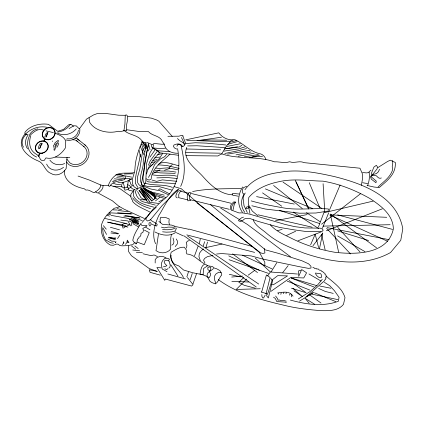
<?xml version="1.0" encoding="UTF-8"?>
<svg xmlns="http://www.w3.org/2000/svg" width="424" height="424" viewBox="0 0 424 424"><rect width="100%" height="100%" fill="white"/><g stroke="black" fill="none" stroke-linecap="round" stroke-linejoin="round"><path stroke-width="0.64" d="M264.804 265.604L264.815 262.228L259.446 252.423L199.847 204.792L181.212 188.659L174.084 186.624M155.173 262.997L155.211 259.567L157.071 257.426L160.383 256.356L163.834 256.785L166.097 258.031M266.802 294.362L266.696 295.968L268.339 297.945L272.621 280.561L271.991 279.957M171.079 255.116C170.485 258.449 172.139 261.995 174.55 264.253L178.907 266.002L183.587 270.019L192.708 272.749L202.651 274.715L205.041 275.621L206.742 276.469L208.041 277.9L210.034 281.382L212.085 282.665L215.408 283.884C218.704 281.854 219.166 277.519 221.752 274.895L221.355 273.136L219.918 270.581L216.722 268.821L214.205 268.005L212.514 266.569L206.976 265.641L206.552 264.825L204.108 264.428C200.912 266.256 200.78 270.803 200.006 274.042L203.112 274.869L203.557 268.535L207.776 265.62M133.846 190.726L133.438 195.756C137.095 203.441 146.407 205.046 153.742 207.172M146.137 143.985C145.379 149.873 144.149 155.486 143.222 161.337C144.133 169.367 136.931 178.197 142.597 185.415M67.034 157.415L66.139 168.588C62.99 173.559 56.413 177.009 50.96 173.427C44.721 171.195 44.266 163.023 38.006 160.882C27.465 156.663 15.105 146.01 24.735 134.275M371.18 176.252L371.599 172.801L373.894 167.109L376.332 165.328L377.429 166.796L377.095 168.9L371.329 176.034L374.101 174.227L376.433 173.586L378.378 171.81L379.522 169.303M156.006 250.78L158.475 234.059M186.534 248.109L186.904 245.189L186.221 242.56L187.631 241.071L189.38 240.546M140.275 154.331C139.305 164.083 135.065 173.395 135.351 183.216L137.837 187.44M58.565 142.962L58.258 144.86L56.895 147.34M143.052 148.538L139.819 169.176L137.434 177.301L137.668 182.744L138.934 184.668L141.022 186.401L148.363 143.577L150.032 149.677M153.456 144.69L152.905 148.119L150.075 152.518L146.603 163.404L145.777 181.822L144.351 184.043M100.859 184.885C100.636 188.659 97.133 190.948 94.192 192.692C91.319 192.019 89.019 189.263 85.844 190.084L84.307 188.77C74.947 186.873 63.621 181.557 64.347 170.289M44.668 137.445L45.691 134.201L47.573 132.277L48.002 132.479L46.767 134.864L46.815 136.088L45.935 137.132L47.727 133.258M361.381 185.267L362.531 178.748L362.281 173.527L359.95 168.211L304.072 162.646C299.36 160.304 294.51 163.659 289.65 161.767C284.589 163.516 279.49 161.56 274.312 161.788C257.299 155.735 238.675 159.647 221.593 153.806L217.91 155.963L185.961 155.635M30.83 135.473C28.694 141.918 29.086 149.476 35.25 153.594C37.874 154.802 39.474 157.023 40.487 159.594L41.918 160.463L44.191 160.447L45.93 157.903C53.928 159.901 61.257 154.4 65.317 148.013L65.768 141.351C64.369 136.523 59.249 135.076 55.215 133.231M171.429 234.355L170.771 237.891L170.692 249.031C167.507 253.335 160.781 254.003 156.52 250.944M199.375 243.461L200.276 239.094M319.468 248.793L322.733 232.972M122.435 244.669L123.41 243.138L123.453 241.797L123.914 242.83L123.654 243.217M280.821 294.346L281.191 292.915M148.517 145.273C146.238 153.477 144.43 161.952 144.171 170.475C143.376 174.714 142.024 179.4 144.022 183.475M53.959 149.683L54.24 148.644L53.551 145.469L54.776 144.091L54.717 143.206L55.512 142.4L58.009 140.439L58.581 140.71L56.143 145.718L54.68 150.25L54.092 150.176M261.645 292.051L266.436 274.938L270.104 277.529L266.129 293.525L261.248 292.004M205.979 247.515L207.532 242.056M54.966 146.593L55.894 143.906L56.578 143.137M176.363 228.059L175.859 229.702L174.704 231.255L170.967 231.986L166.372 232.167L162.583 231.811M38.918 156.551L39.888 153.382M203.297 245.962L204.622 241.717M180.666 186.396C186.751 173.379 183.883 158.878 181.138 145.564L180.067 144.732L178.085 144.165L176.898 146.291M186.873 276.819L188.436 271.938M283.534 293.684L283.889 292.571M186.788 147.351C181.509 159.519 196.153 168.826 202.979 176.591C210.707 185.246 220.035 194.192 232.315 194.817M190.265 279.559L192.247 273.48M196.508 273.803L192.835 284.334L187.424 277.492M41.377 143.911L39.633 148.617L41.579 144.399L42.405 143.699L40.953 143.089C39.379 144.515 38.282 146.683 38.579 148.824M194.542 255.783L198.093 246.243M146.54 173.988C148.506 165.577 153.35 158.793 159.53 153.037L157.723 150.668L152.969 148.416M318.461 226.967L324.318 211.502M156.122 196.344L155.343 198.358L151.924 200.907M242.623 186.952C237.88 194.605 236.883 204.633 242.364 212.249M148.453 165.206L150.032 161.205L156.991 151.596M129.373 221.407L129.574 220.904L131.339 221.953L131.8 225.791M322.441 228.244L328.68 212.779M285.924 293.763L286.338 292.756M108.21 185.59C109.975 180.953 113.028 176.342 117.602 174.126C122.865 172.377 128.61 173.66 134.042 172.669M367.534 185.776C369.32 181.44 369.813 176.442 369.06 171.815L370.974 170.146M329.681 209.551L340.117 185.018M310.628 244.791L315.186 234.181L318.594 247.627M265.212 295.067L263.543 298.003L262.626 297.908L261.905 296.318L261.852 294.574M52.274 141.51L52.502 140.985M38.319 155.862L39.506 153.223M142.459 141.007C138.51 149.847 135.335 159.36 134.927 169.075C134.631 175.239 129.59 180.863 134.185 186.878L137.254 188.913M175.605 231.647L174.921 232.967C168.789 236.661 161.003 235.198 154.951 231.97M150.684 224.694L149.969 226.066L148.941 224.789L149.084 222.934L150.382 222.505L151.522 224.28L156.742 226.045L157.193 224.365C155.375 222.059 151.935 221.953 150.239 219.425L149.815 220.321L147.372 220.983L145.835 219.362L145.724 217.703M145.066 183.168L143.397 186.21L136.926 188.812M221.609 154.06L226.649 145.66L228.69 143.662L230.64 140.863L233.105 139.968M148.416 177.449L150.6 173.761L154.601 164.692L160.558 158.841L164.708 156.668L166.68 154.225M115.832 241.918L115.296 242.793L115.524 242.014L116.038 241.876M271.143 271.832L276.766 262.758M134.535 242.904L132.415 244.924L131.202 244.828L128.536 245.591L121.863 245.841L119.51 245.342L118.307 244.282L116.701 244.028L113.378 245.258L110.595 245.114C103.048 241.415 100.091 232.241 101.665 224.365C103.726 217.459 108.835 212.689 114.178 208.306L119.383 206.88M162.699 153.35L159.344 158.661L154.4 162.668L147.753 169.303M289.332 295.168L290.149 293.911M117.522 238.59L119.801 235.209M267.687 275.854L270.39 271.991L297.5 274.031M149.847 157.235L154.972 150.054M167.639 268.631L166.833 269.754L164.841 268.784M244.934 189.74C252.572 179.071 266.012 174.158 278.642 172.536C297.341 168.768 316.219 172.515 334.51 176.617C362.668 183.666 397.039 196.259 402.8 228.801L400.765 240.291L390.546 252.534C363.739 267.533 330.969 262.536 303.245 252.842C290.35 247.674 277.243 242.565 266.627 233.327C261.995 229.151 255.338 225.976 253.165 219.78M145.739 218.842L152.582 209.695L162.901 200.202C179.076 188.267 180.719 166.855 177.582 148.596M313.007 245.713L322.754 233.174M282.755 272.542L288.145 265.652M79.489 128.726L86.496 119.112L93.333 115.047L97.17 113.595L104.993 113.33L118.619 115.217L124.974 115.302M170.045 154.06C162.71 161.268 151.898 167.782 151.145 179.177L149.121 180.099L146.11 178.827M175.202 246.593L177.37 243.88L177.364 240.97L176.273 238.988M150.674 219.563L162.196 205.492L178.16 189.761M125.398 244.367L126.85 242.602L127.317 240.159L128.933 242.623L127.688 242.602L127.661 241.707M322.277 279.289L317.475 285.066L309.843 291.707L298.342 298.936M248.946 208.279L249.731 207.389L247.033 206.684L245.856 208.401L247.849 208.624M378.086 186.979C383.333 181.716 390.303 177.433 392.587 169.839L392.226 166.553L392.772 162.874L392.55 160.532M142.024 222.589L150.88 212.164L156.233 207.272M168.773 268.212L169.87 267.072L170.247 265.525L169.25 261.322L168.238 260.903M245.348 193.01L244.298 194.107L243.1 198.103L244.007 205.587L247.298 212.504M246.651 279.103L236.226 289.454L260.257 288.739M243.88 277.391L238.845 282.315L244.277 285.315L255.285 288.209M193.01 284.711L191.616 286.067L165.259 279.029L164.772 280.359L156.896 267.528L161.078 267.841M123.675 228.048L124.714 227.052L129.755 224.752L125.043 223.353L122.112 224.391L122.987 228.096M30.613 134.821C34.137 131.456 38.849 127.751 43.926 130.248M172.282 164.512L169.95 166.521L169.441 168.529L164.533 170.22M155.491 200.891L160.034 197.176M321.562 224.243L360.57 193.683M171.837 245.204L173.591 243.827L173.946 241.611L173.034 238.034M272.372 279.787L277.709 275.664L287.551 275.886L273.321 284.758L271.816 284.674M135.192 189.199L133.878 190.185L130.831 194.399L130.873 197.102L131.679 199.28L132.866 200.494L132.638 201.538C137.201 206.817 144.335 208.889 150.271 212.27M315.382 273.067L320.624 273.719L321.217 274.514L321.636 276.575L321.053 277.805L318.7 277.259L316.855 275.754L315.509 273.713M203.594 248.983L201.564 250.483L199.37 253.308L198.941 256.706L200.308 260.617M248.178 275.171L254.808 270.3M241.945 145.167L239.428 146.937L226.389 148.665M270.872 291.405L290.784 277.439L303.754 277.959L306.61 272.817L301.697 269.542L298.724 276.353L298.475 270.925L300.87 270.194M213.627 268.524L209.414 271.736L210.68 274.068L210.225 275.923L209.096 277.762L207.861 276.952L206.96 275.536L207.537 273.321L210.071 270.671L210.712 268.853L210.818 267.412L209.313 266.919L207.733 267.682L207.988 269.786L209.61 270.602M150.297 166.107L153.048 164.236M131.599 186.634L127.301 189.554L124.942 190.191L124.359 189.093M123.967 188.24L124.608 187.811L123.214 182.352L122.239 183.412L121.55 185.124L121.969 186.82M184.705 144.393L185.776 143.72L182.797 135.982M299.445 301.183L313.384 292.534L305.895 296.996L324.572 280.746L324.747 279.872L325.404 279.792L325.489 278.806L326.151 278.006L325.531 277.291L326.634 276.427L325.871 275.78L326.146 275.261L325.023 274.418L325.007 273.491L323.311 272.468L322.744 271.572L321.678 271.349L320.947 270.316L319.341 270.099L318.122 268.911L316.813 269.102L316.034 268.254L314.608 268.524L314.423 268.063L312.806 267.242M178.833 188.972C168.996 194.998 164.602 206.493 158.629 215.832C154.787 224.492 151.548 234.552 155.576 243.742M377.89 167.575L387.584 161.47L390.297 160.208L395.327 162.472C396.08 174.412 387.117 180.597 379.257 187.572L373.984 187.021L367.02 185.442M69.048 128.61L73.739 125.769L76.293 125.917L79.882 129.426C80.253 136.592 72.7 141.929 65.953 139.941M158.804 201.835L162.715 199.693M153.006 173.469L160.039 169.892M137.461 189.528L135.977 190.281L135.436 192.316L136.777 195.968L138.743 198.798L141.372 199.688L145.262 199.964M175.441 227.958C171.545 230.163 166.86 229.819 162.54 229.607M286.688 235.394L295.629 231.266M326.369 230.778L382.268 208.841M297.94 240.811L320.989 231.976M246.747 186.216L243.297 187.784L242.401 190.106L242.576 192.931L244.038 194.293C240.535 199.863 240.768 206.976 244.706 212.286M244.924 146.879L238.733 148.872L223.999 151.108M277.545 230.667L282.114 229.358M227.789 144.293L237.085 141.701M381.34 177.958L380.01 178.329L378.441 177.815L376.289 175.748L372.431 175.054M246.514 148.564L239.205 150.499L224.826 153.477M151.755 162.604L154.818 161.793M222.017 244.038L205.322 247.696M249.021 157.818L259.477 155.216M229.85 142.226L236.226 140.657M243.53 217.152L242.12 217.48L240.042 218.938L238.436 220.729L240.334 221.503L242.814 220.353L244.849 218.694L250.028 218.556L257.898 221.333L279.533 227.418L294.15 229.85L305.916 231.488L321.938 231.568L323.178 230.206L322.33 228.981L320.221 228.16L305.015 227.932L294.775 226.66L285.32 224.487L249.317 214.056L242.539 212.869L238.993 212.933L233.38 210.85M325.033 212.472L373.12 201.114M157.691 154.728L161.401 153.859M152.863 160.505L156.774 159.615M185.712 139.846L218.758 132.845C222.627 137.906 228.451 140.614 234.817 139.666C243.35 143.487 249.8 151.209 259.091 153.578C262.392 153.875 265.09 156.467 265.922 159.609M226.925 146.444L240.382 143.747M192.613 191.537C208.47 188.351 224.805 188.881 240.901 188.553M236.025 154.861L251.082 151.972M275.558 220.66L307.13 214.597M163.41 266.829L165.996 266.187L166.923 265.504L165.758 264.719L164.268 262.642L164.242 261.449L164.846 260.575L168.429 260.378L169.452 259.727L168.991 258.868L167.077 258.243L165.143 258.2C162.138 260.013 160.447 263.882 161.899 267.21A2.422 2.321 -44.4 0 0 163.855 269.849L166.987 271.689M154.686 157.935L159.53 157.039M238.097 156.239L254.236 153.287M227.518 154.135L249.959 150.313M224.323 148.972L237.403 146.799M159.032 163.489C165.832 161.035 172.155 164.146 178.599 165.72M244.441 156.779L258.37 154.548M120.697 184.318L119.133 184.567L115.725 184.149L113.356 183.242M197.054 140.689L221.407 137.244M369.044 172.542L366.389 172.913L362.589 172.515M115.752 174.911L120.156 174.359L124.513 175.753L125.52 177.068L124.709 179.538C119.462 181.345 112.821 180.757 109.694 186.412L108.332 185.733M212.965 255.439L207.474 256.621L204.675 258.364L203.552 260.172L204.972 263.118M129.988 178.499L123.856 178.737M141.733 141.918L142.856 141.817L146.232 143.036L147.478 142.623L152.354 144.727L154.124 143.455L161.798 144.255L164.592 144.102M186.125 143.566L195.358 142.74L206.313 143.121L225.854 144.982M187.752 200.817L190.593 200.563L189.597 199.142L189.639 196.476L190.323 193.906L191.266 192.899L189.035 192.491L187.917 194.473L187.154 197.022L187.843 200.282M108.348 214.512L110.653 214.306L109.116 212.8L131.106 213.95M231.711 277.042L242.698 276.088M216.526 254.024L221.853 253.568L251.204 255.921L262.138 258.91L300.065 266.823L308.306 268.339L310.999 268.074L310.94 266.256L308.582 263.829L301.793 260.707L278.319 253.345L264.979 249.757M277.625 293.005C282.898 292.189 289.693 290.578 293.026 296.169M252.063 157.066L262.557 156.26M165.365 148.188L160.118 148.543L154.129 148.045M107.818 185.468L103.8 185.691L100.864 185.071L89.374 180.073L78.074 176.05M115.81 237.944L113.584 238.071L109.217 237.217M197.706 140.423L210.081 139.968L226.66 140.206M156.832 177.873L167.565 177.555L177.174 178.493M124.312 173.988L132.966 173.787M323.019 226.109L390.128 224.715M187.62 145.925L196.985 145.766L225.091 147.594M229.559 141.266L215.053 141.356L196.625 140.646L186.857 140.694M127.942 116.642L139.496 116.706L151.352 118.132L156.53 119.913L158.82 121.163L172.224 136.385M185.903 152.576L220.422 153.191M186.348 148.988L220.618 149.799M55.438 157.081L69.817 157.548M114.766 241.267L111.788 241.171L107.935 239.025M136.38 252.264L142.337 252.466M167.899 136.305L178.891 136.178L181.647 135.383L183.163 135.982M113.182 209.859L117.204 210.013M231.87 281.324L248.533 282.024M330.778 214.92L386.709 217.295M175.202 173.374L160.171 172.891L154.06 171.98M158.21 150.812L169.457 151.585M177.804 153.287C173.808 153.271 169.6 152.306 166.759 149.296C164.592 147.133 164.655 143.911 162.498 141.749C160.155 135.304 152.354 136.305 148.4 131.557L138.95 131.467L126.898 129.765M117.591 212.758L132.071 213.876M158.046 164.814L166.902 165.524L179.241 168.429M175.17 183.55L148.511 181.917L146.556 180.778M155.836 168.105L159.758 168.445L168.047 167.835L177.953 169.849M176.776 181.292L162.387 179.898L156.594 181.361L152.084 180.083M117.808 182.161C122.886 183.544 127.439 181.022 131.853 178.88L130.385 179.082L128.196 181.143L127.433 187.191L124.386 188.108L120.92 186.496L112.614 186.216L110.802 185.293M238.982 194.012L232.924 193.408L232.129 194.017L232.755 195.215L238.214 196.201M154.887 170.342L161.353 170.999L168.773 171.031L175.987 172.08M123.474 130.513L126.728 130.852C125.16 125.833 128.599 120.628 127.28 115.678L126.167 114.787L125.26 115.286L124.921 123.978L123.888 130.804L119.881 131.732L118.211 131.249C108.539 133.931 94.732 131.18 89.49 122.006L89.125 117.824M362.637 182.733L367.661 183.581M116.621 177.704L123.342 178.398M123.813 216.049L139.438 217.798M134.366 189.417C132.145 189.242 130.502 187.228 129.521 185.373L127.46 184.822M132.738 250.001L139.634 250.796M221.18 272.478L218.752 272.197L215.922 273.989L214.629 275.966L214.549 279.649L215.737 283.184M120.819 220.109L127.974 220.957L130.555 225.881M110.908 232.972L118.068 233.878M176.575 176.135C168.609 174.01 160.298 176.315 152.391 174.836M117.957 210.437L128.048 211.751M178.165 155.237L160.145 152.863C157.172 151.257 155.057 148.48 151.813 147.202L151.236 145.003M158.565 203.435L147.647 202.004L138.939 190.27M114.443 178.774L122.297 179.893M113.531 180.126L116.383 180.529M131.71 177.131L125.191 175.881M132.627 191.007L129.108 190.371L128.382 189.417L128.212 187.535L126.94 186.777M117.337 175.928L123.993 177.041M118.121 174.646L123.145 175.52M108.507 237.588L115.545 238.823M25.323 134.106L27.613 134.519M125.001 215.403L139.973 218.153M107.829 222.266L125.684 225.542M158.136 190.429L150.758 188.998L142.231 185.67M327.137 227.64L389.062 239.677M113.415 243.249L110.537 242.692L105.491 239.761L103.286 234.7L102.613 228.478M256.568 196.619L294.277 204.071M110.977 215.35L127.767 218.355L132.007 219.971L133.587 222.939M319.807 286.02L330.879 288.251M157.479 271.418L149.243 269.743L150.101 272.341L160.314 275.165M112.418 181.318L114.268 181.7M176.22 226.676L188.754 229.289M46.046 130.873L53.345 132.601M311.545 294.102L337.806 299.604M142.994 253.769L150.976 255.614L154.119 254.967L157.5 256.584M172.398 187.397C163.653 183.878 154.007 186.004 145.231 183.216M258.052 214.804L312.159 227.195M229.294 274.328L240.482 276.888M104.988 218.44L126.209 223.538M251.856 205.767L265.233 209.021L299.636 213.214L315.917 213.012L329.49 210.823L328.356 208.974C312.689 207.728 296.858 210.717 281.313 207.506C271.19 205.693 261.073 203.758 251.188 200.886M178.584 197.653L187.551 199.826M150.594 191.807L164.268 195.141M333.248 293.397L325.335 291.468L318.652 288.415M191.595 193.551L230.99 203.26M190.254 199.715L229.32 209.323M107.595 222.112L127.889 227.116M117.035 208.571L121.593 209.71M180.953 191.346L188.553 193.27M186.783 234.891L254.612 252.386M337.605 214.91L392.502 229.389M143.551 185.341L148.676 186.714L159.233 186.618L171.937 190.095M155.29 205.115L142.718 201.697L140.418 200.425M111.284 231.568L118.503 233.529M189.024 229.071L252.566 246.53M161.374 227.132L164.067 227.879L168.196 227.089L173.782 227.243L175.605 226.48L171.519 225.086L162.54 224.344L158.894 221.402M110.378 227.264L119.483 229.829M167.83 273.968L185.32 278.918M150.462 208.582C143.874 206.573 136.655 203.79 132.691 197.849M286.29 301.194L283.799 300.462L280.55 300.42L278.96 299.895L278.07 300.34L277.577 298.618L275.611 296.031M291.341 278.022L316.564 285.591M146.02 199.932L142.856 198.957L140.885 197.605L137.604 191.51M337.652 230.868L368.599 240.514M291.447 288.203L306.07 292.74L289.205 280.455M108.767 237.673L115.471 239.761M142.236 220.575L131.525 217.173L139.035 221.259L130.597 218.312L138.669 222.203L132.638 220.284L138.775 223.374L133.311 221.715L138.712 223.814M153.006 193.28L165.752 197.446M135.484 243.683L136.237 243.927L137.026 242.168L137.344 239.375L138.849 237.933L139.014 237.027L139.957 236.751L140.885 235.129L141.007 233.333L142.888 232.405L143.535 230.232L142.782 228.462L146.662 226.268L146.958 225.494L144.971 225.727L141.881 225.398L141.171 224.789L140.985 223.316C137.789 228.674 133.926 234.08 132.776 240.286L133.756 241.961L136.491 243.546M279.384 210.331L319.436 223.496M290.334 300.049C305.725 304.321 323.056 307.034 338.389 301.241L339.057 297.235L334.393 290.689L329.814 285.755L324.424 282.32M229.018 259.7L268.498 273.39M154.394 194.998L164.136 198.432M156.583 271.206L149.195 268.535L131.408 255.709L128.589 251.559L128.43 245.862M137.471 242.205L144.261 244.722L149.269 232.644L144.414 230.131M113.754 186.306L119.944 188.654L130.873 196.36M291.399 278.128L314.025 287.016M287.313 281.176L309.838 290.069M314.481 292.799L335.824 301.649M265.382 188.892L312.764 208.672M144.526 218.567L124.11 209.196L118.89 206.25L112.312 200.759L98.723 193.371M142.782 188.033L150.388 191.378L154.309 194.049L154.585 198.867M329.819 215.021L387.663 241.309M242.576 255.264L272.091 268.933M176.209 232.612L183.306 235.908M228.748 255.863L259.313 270.231M106.933 215L109.429 216.171M168.206 194.674L158.369 190.026L159.806 188.728L169.621 193.922M176.676 149.047L174.513 147.997L173.453 146.46L173.888 145.077C176.506 143.635 180.476 143.153 182.331 146.004L181.854 146.572L183.041 146.556L184.615 145.321L183.719 143.132L179.94 140.763L177.428 138.553M133.454 222.521L139.167 225.292M286.338 302.656L285.363 302.126L276.755 301.554L275.324 298.491L273.565 297.208M25.514 134.064L24.831 133.687L25 132.193C30.385 125.361 40.121 123.108 48.447 124.322L57.701 131.302L63.526 129.405L68.752 124.762L71.025 124.301L73.506 126.31M138.537 226.914L133.221 223.883L132.14 221.068L129.198 219.001M177.269 197.913L176.177 197.293L175.806 195.989L176.58 193.445L177.958 191.282L179.749 190.535L181.239 190.88L179.638 192.342L178.727 194.547L178.806 197.346M337.573 235.887L364.953 251.612M308.958 273.968L321.026 281.033M133.067 185.988L131.488 185.06L130.491 183.661L130.232 182.023L129.05 181.037M124.423 130.783C130.184 135.526 138.865 134.795 142.671 142.013M220.724 208.142L247.34 224.413L290.493 256.769M265.737 293.191L267.539 294.283L272.086 280.301L270.777 278.351M145.66 227.174L149.974 229.808M314.582 304.252L305.084 298.257L309.17 303.224M293.185 212.058L318.769 228.605M306.446 212.684L320.009 221.667M204.336 263.792C198.368 260.638 194.176 254.495 186.862 253.971L186.231 252.391L186.396 250.096L184.329 247.203C179.506 246.837 175.197 249.911 171.179 252.206C167.777 262.26 179.861 269.579 183.502 277.593M187.636 236.046L258.714 284.054M283.041 182.129L321.896 208.518M294.06 290.885L302.36 296.546L292.973 288.373M262.541 192.878L281.743 206.207M370.481 176.167L376.258 181.09L375.971 182.755L371.329 179.167L370.55 176.999M184.016 235.861L256.292 287.032M309.175 294.569L320.995 303.038M330.434 214.056L376.512 247.802M218.307 279.596C238.611 294.574 263.988 300.568 288.172 306.245C299.1 308.651 310.23 309.811 321.371 310.67C329.04 310.787 338.246 310.978 343.482 304.337L344.998 297.706C342.301 288.103 333.359 282.548 326.273 276.225M232.633 253.87L257.516 272.574M196.847 202.757L260.612 252.9L262.944 253.441L264.926 252.969L264.359 248.581M134.816 245.904L138.187 248.565M77.359 138.887L85.478 145.331M76.32 140.577L84.148 146.799M131.467 245.888L135.643 249.206M273.581 185.474L302.248 208.497M95.628 191.855L96.72 192.745L98.077 192.989C100.541 191.399 103.451 188.775 103.048 185.564M210.331 204.506L264.502 249.1M257.76 215.662L252.301 211.094L248.316 204.442L248.771 197.473C256.324 188.5 268.095 183.857 279.379 181.626C293.694 178.329 308.396 180.878 322.903 181.149C339.502 183.862 355.307 190.249 369.892 198.501C380.662 205.614 393.181 214.719 393.35 228.949C387.881 254.713 355.089 254.734 334.483 252.222C318.89 249.492 303.658 244.706 289.608 237.366C282.633 234.106 275.452 230.672 270.274 224.794M255.312 258.126L270.231 271.853M235.532 202.19L234.233 204.532L232.85 210.691L231.785 210.638C230.555 207.219 232.511 203.716 235.516 201.999L233.815 201.861L231.319 204.214L230.502 206.297L230.582 209.626M326.628 228.34L350.484 253.934M337.705 227.322L359.918 251.861M154.617 196.36L150.806 191.95L153.393 194.69L144.642 188.966L156.021 197.081L142.57 186.428L156.52 198.718L142.782 187.774L153.197 199.55L141.07 187.88L151.861 201.071L140.742 188.251L149.794 201.845L140.084 188.781L146.948 200.223L139.178 190.339M66.844 159.201L70.193 163.139A10.86 9.635 -35 0 0 84.715 160.06A10.86 9.635 -35 0 0 83.512 146.296M66.547 161.957L68.64 164.422M103.371 225.674L106.254 229.167M143.259 142.358L147.261 147.722M170.819 264.804L177.921 276.045M142.665 142.289L146.683 148.707M102.788 227.582L106.578 234.435M142.469 143.879L145.268 149.078M295.274 180.465L308.805 208.725M296.095 181.907L308.534 208.942M181.472 137.524L184.366 143.842M145.061 142.803L148.697 150.955M140.196 146.201L143.906 154.787M309.276 182.723L319.733 207.691M141.399 144.096L144.361 151.813M321.535 234.467L325.15 249.837M169.43 224.535L168.9 222.165L169.229 218.964L166.091 217.687L160.744 217.247L160.108 219.213L160.304 222.415M248.31 205.836L249.969 213.309M139.136 150.393L140.583 157.002M330.487 214.836L338.606 252.073M323.093 183.703L324.789 212.588M291.505 294.351L291.638 296.864M278.494 293.17L278.515 294.113M75.541 138.182A8.236 7.272 -34.5 0 1 79.145 140.339M72.843 139.83A6.243 5.507 -34.5 0 1 77.603 141.6M84.784 144.78A12.863 11.411 -35 0 1 86.215 161.094A12.863 11.411 -35 0 1 69.001 164.735M29.526 134.662A10.648 9.233 -36.3 0 1 37.773 128.854M76.293 128.896A14.686 12.794 -33.1 0 1 57.028 132.797M70.432 124.354A15.948 13.828 -33.3 0 1 58.221 131.991M78.413 130.184A9.116 7.982 -33.5 0 1 66.923 138.77M64.702 163.553A13.096 11.533 -36.1 0 1 49.905 160.155M63.563 167.332A11.596 10.218 -36.9 0 1 46.635 164.109M36.655 157.06A18.497 16.107 -36.1 0 1 29.759 135.235M25.853 133.714A22.149 19.281 -36.9 0 1 46.746 127.242M27.544 148.808A13.526 11.739 -36.5 0 1 28.169 134.752M23.468 147.208A10.404 9.005 -36.9 0 1 26.442 134.222M44.202 141.028A1.139 0.991 -36 0 1 45.198 139.273M44.6 141.15A1.139 0.991 -36 0 1 45.591 139.39M48.59 139.576A6.535 5.682 -35.2 0 0 54.155 130.073A6.535 5.682 -35.2 0 0 43.312 131.276A6.535 5.682 -35.2 0 0 48.59 139.576M42.13 153.08A6.583 5.735 -36.8 0 0 47.069 143.195A6.583 5.735 -36.8 0 0 36.188 145.119A6.583 5.735 -36.8 0 0 42.13 153.08M48.59 139.803A6.779 5.894 -35.2 0 0 54.362 129.935A6.779 5.894 -35.2 0 0 43.105 131.186A6.779 5.894 -35.2 0 0 48.59 139.803M42.146 153.308A6.832 5.952 -36.8 0 0 47.271 143.047A6.832 5.952 -36.8 0 0 35.976 145.05A6.832 5.952 -36.8 0 0 42.146 153.308"/></g></svg>
